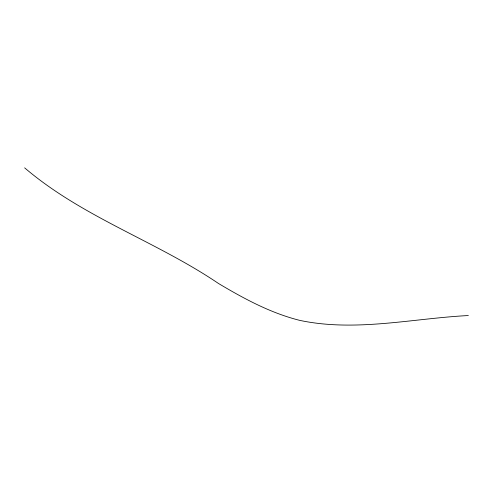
<?xml version="1.0" encoding="UTF-8"?>
<svg xmlns="http://www.w3.org/2000/svg" width="493" height="493" viewBox="0 0 493 493"><rect width="100%" height="100%" fill="white"/><g stroke="black" fill="none" stroke-linecap="round" stroke-linejoin="round"><path stroke-width="0.74" d="M468.35 315.538C412.462 318.429 355.515 332.171 299.843 320.395C270.725 313.129 244.06 298.721 218.448 283.457C155.973 241.182 82.491 217.234 24.65 167.86"/></g></svg>
